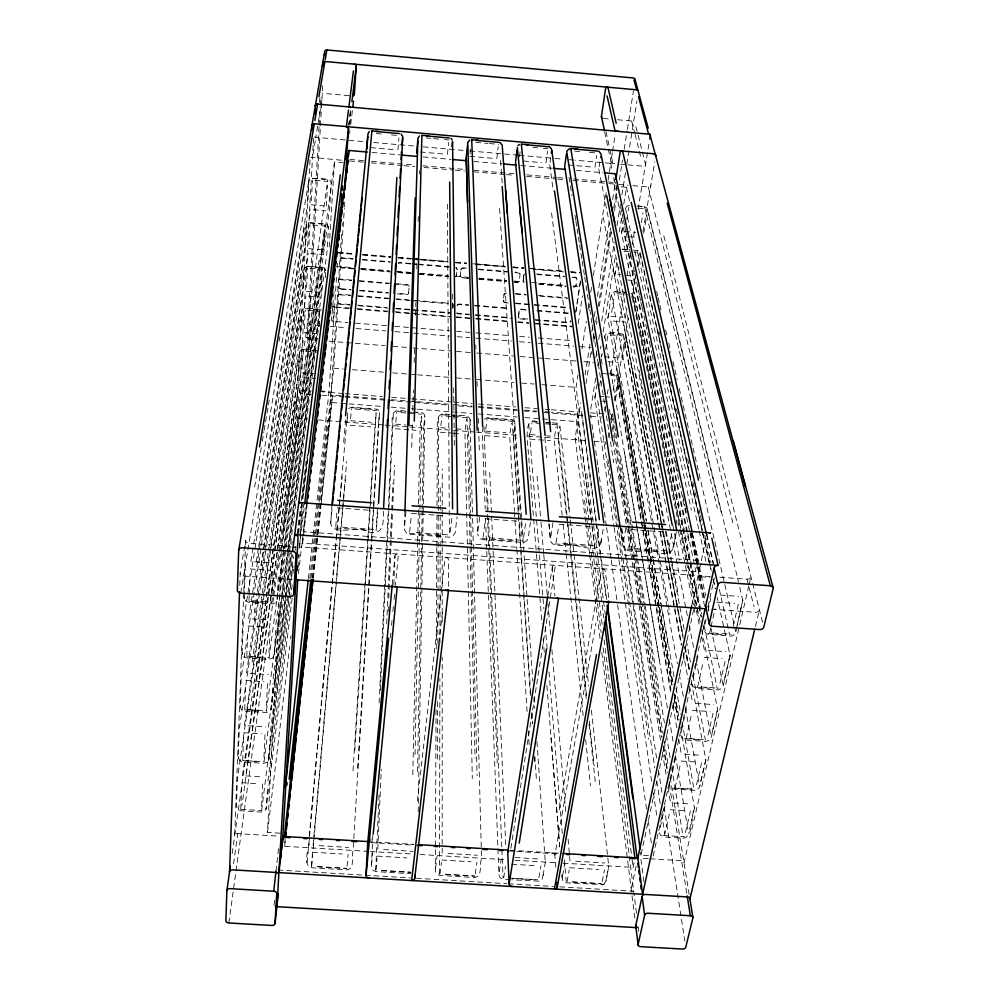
<?xml version="1.0" encoding="UTF-8"?>
<svg xmlns="http://www.w3.org/2000/svg" width="999" height="999" viewBox="0 0 999 999"><rect width="100%" height="100%" fill="white"/><g stroke="black" fill="none" stroke-linecap="round" stroke-linejoin="round"><path stroke-width="0.75" stroke-dasharray="5 3.75" d="M442.182 853.121L442.207 657.105M442.207 622.04L442.22 515.084M442.22 513.986L442.22 468.881M439.535 873.888L439.897 678.471M439.96 642.931L440.209 511.85M440.209 510.289L440.247 486.888M701.698 629.857L717.669 709.552L711.138 737.562L709.602 740.147L706.118 741.395L685.389 740.034L681.73 738.124L680.094 732.592M436.039 709.765L435.339 871.178L436.738 873.988L439.647 875.424L474.575 877.509C482.967 876.51 479.095 864.06 481.555 858.878L472.552 517.22M436.326 648.826L436.8 547.352M436.813 546.103L436.963 514.797M437 505.581L437.362 429.17C436.513 412.749 439.935 412.799 454.595 415.234M437.412 759.178L437.624 698.563M437.824 643.306L438.286 512.087M438.286 510.526L438.623 417.282M680.669 727.497L694.53 808.491L694.58 807.055C690.809 815.159 693.93 835.576 683.728 838.173L663.811 836.937L660.539 835.301L659.253 832.654M595.479 394.093L594.892 398.401L614.035 526.685M608.491 313.836L607.867 318.394L643.618 523.301M614.647 276.623L615.284 271.928M417.532 771.777L421.578 543.181M421.603 541.633L422.152 510.601M422.177 509.04L423.613 428.109M418.194 811.887L423.176 513.586M423.201 512.462L424.812 416.208C423.976 409.852 415.097 413.286 410.901 411.85M603.384 884.49L605.906 881.455L608.791 865.721M622.277 228.759L621.615 233.591L689.672 561.75M415.06 754.445L421.778 413.136M412.812 774.725L417.682 542.744M417.707 541.208L418.469 505.369M418.494 503.921L420.03 430.644M669.268 781.143L669.929 786.001L672.564 788.985L696.528 790.509L699.612 787.012L705.868 760.152L691.495 682.342M411.725 447.39L412.425 422.527M412.774 410.339L413.361 389.885M414.135 362.525L414.585 346.378M415.472 315.297L415.834 302.585M416.795 268.831L417.095 258.092M418.131 221.466L418.356 213.848M419.493 173.876L419.58 170.704M404.907 511.376L404.42 529.682L406.68 533.391L409.303 534.278L449.5 537.212L452.26 536.713L455.107 533.066L457.092 516.745M239.735 585.476L240.185 573.026L245.679 540.284A3.397 2.722 7.6 0 0 248.963 543.256L294.742 546.565M396.378 283.741L407.192 284.628A2.135 1.898 3 0 1 409.153 286.701L409.128 287.237A2.135 1.898 3 0 0 407.167 285.165L396.353 284.265M243.706 593.131L234.69 835.601A3.009 2.148 4.8 0 1 237.774 833.641L278.346 836.113M243.768 591.583L245.442 546.503M245.504 544.954L245.679 540.284M245.404 565.384L244.231 596.915L245.429 600.724L249.026 602.522L273.464 603.833L275.274 602.809L277.135 599.225L283.716 550.249M397.127 293.868L406.318 294.618A2.135 1.898 3 0 0 408.616 292.907L408.628 292.382A2.135 1.898 3 0 1 406.331 294.093L397.152 293.331M240.759 809.327L241.633 787.224M242.695 760.401L243.594 737.362M244.705 709.39L245.642 685.339M246.803 656.156L247.789 631.043M248.988 600.536L249.188 595.329M249.238 594.368L250.025 574.288M393.831 584.577L394.98 555.806A3.359 2.01 5.2 0 1 398.414 554.045L395.429 584.977M375.736 870.067L379.058 795.216M386.663 623.726L392.894 483.341M377.809 849.212L381.293 769.23M388.174 611.388L388.374 606.73M388.748 598.314L392.532 511.413M392.582 510.352L394.543 465.272M372.852 835.326L371.378 866.47L372.764 870.154L375.711 871.603L410.814 873.7M379.121 702.934L388.211 511.201M388.274 509.802L392.257 425.686C391.446 412.512 393.306 407.992 406.243 411.488M380.357 690.346L393.331 413.773M261.588 806.218L262.65 784.053M263.948 757.18L265.06 734.078M266.421 706.043L267.582 681.93M268.993 652.672L270.205 627.484M271.828 593.818L272.952 570.591M292.183 598.339L266.096 809.128L267.757 785.351M321.303 309.865C315.472 310.377 304.658 304.483 301.623 311.451L239.273 728.945L238.237 756.643L239.373 760.276L242.732 761.975L263.736 763.311L267.357 762.062L269.106 758.616L270.267 735.626M325.399 277.647L325.724 270.342L323.876 267.757L307.667 266.134L304.245 268.032L241.234 676.773L240.147 705.669L241.308 709.365L244.743 711.088L266.184 712.499L269.88 711.238L271.666 707.742L272.877 683.766M274.35 654.657L326.998 251.76L328.459 227.847L327.61 225.237L325.187 223.988L310.065 222.715L307.455 223.539L306.231 225.961L243.281 622.315L242.145 652.472L243.319 656.231L246.84 657.991L268.743 659.465L272.515 658.204L274.35 654.657L275.612 629.632M277.135 599.225L278.459 573.064M280.082 833.216L267.482 832.442L282.155 546.565L334.49 161.826L342.645 162.537M298.426 370.654L299.413 352.347C302.06 345.504 312.175 351.611 317.557 350.387M300.599 330.294L301.623 311.451M302.847 288.748L303.883 269.343M305.145 245.954L306.231 225.961M307.53 201.86L308.641 181.269L309.877 178.784L316.358 178.272L327.884 179.296L330.344 180.557L331.206 183.217L329.695 207.854L283.928 548.726M310.052 159.902L296.204 416.471L241.933 805.431M310.901 394.368L301.573 393.643L299.65 391.758L313.174 144.818M313.261 143.269L313.599 137.05M691.995 684.053L693.119 686.563L696.877 688.473L718.044 689.897L721.59 688.648L723.164 686.001L730.007 654.994L717.17 597.439M302.048 369.218L303.059 350.936M304.27 328.908L305.307 310.102M306.568 287.425L307.63 268.057M308.928 244.693L310.027 224.738M311.351 200.674L312.487 180.107M319.068 126.873L307.18 337.774A1.923 1.673 8.6 0 0 309.003 339.598L316.758 340.209M319.156 125.325L320.217 106.718M320.304 105.17L320.741 97.415M307.53 335.289L309.228 323.064L322.714 85.852M298.476 567.145L299.2 554.695M376.136 530.869L377.647 504.433M368.656 851.385L284.665 846.29L285.19 837.349M697.664 563.249L695.891 571.628L302.572 543.194L303.072 534.59M319.043 326.611L319.742 315.072M321.104 292.47L322.265 273.177M323.676 249.9L324.875 230.02M326.323 206.044L327.56 185.552M357.692 767.969L371.503 539.585M371.603 538.036L373.476 506.968M373.576 505.457L378.459 424.625M348.501 408.591L351.461 407.192L376.411 409.128L378.521 410.139L379.47 412.699L353.059 851.098C351.149 856.368 355.319 868.918 346.74 869.867L311.463 867.756C300.549 863.685 311.338 845.891 309.116 837.599M329.195 246.978L334.49 161.826M331.631 316.795L331.443 319.83A1.548 1.349 7.6 0 0 332.892 321.303L347.889 322.527M332.13 309.19L332.33 306.144M353.022 770.916L367.794 539.16M367.894 537.599L370.167 501.823M370.267 500.349L374.925 427.16M354.77 750.561L376.386 409.615M729.969 656.78L730.019 654.907L729.969 656.505M736.862 626.323L742.856 599.837L737.349 625.024M334.016 291.483L332.005 314.947M308.391 578.471L329.021 391.645L336.713 274.051M337.113 267.869L337.412 263.224M312.2 578.171L329.333 419.031L330.969 394.33A2.098 1.786 6.4 0 0 328.996 392.382L321.678 391.808M343.494 393.519L331.081 392.545L341.596 233.828M342.108 226.036L342.32 222.927M331.081 392.545L333.728 368.206L344.355 208.529M344.468 206.968L344.98 199.226M349.975 124.263L350.961 108.791M321.091 504.957L332.517 395.104L343.369 395.954M742.794 600.836L738.81 583.141M383.291 511.301C383.853 525.349 382.754 536.688 366.021 531.081C358.241 525.624 333.004 536.675 330.681 523.151L331.993 504.345M311.551 866.445L312.387 854.582M335.801 526.685L336.913 511.013M347.015 422.202L347.627 413.673M350.624 418.718L351.361 408.766M375.274 422.614L376.099 412.687M397.927 150L398.926 137.987M378.633 422.652L379.47 412.699M313.112 845.291L342.657 507.742M342.744 506.705L346.69 461.663M311.613 866.22L345.354 479.782M347.09 866.208L348.114 854.345M376.611 526.535L377.972 510.876M309.253 836.063L347.877 410.252M307.143 862.624L336.338 540.059M336.476 538.636L339.285 507.592M339.423 506.093L342.083 476.635M395.829 422.215L396.728 412.287M408.616 292.907L409.153 286.701M343.656 442.195L345.929 417.395M392.257 584.515L394.98 555.806M371.016 838.648L370.716 841.745L413.636 844.355M390.372 637.612L390.821 632.929M391.546 625.312L392.157 619.005M392.882 611.475L393.344 606.63M394.056 599.325L394.63 593.281M330.681 523.151L332.305 506.343M371.603 864.123L372.764 852.284M404.657 525.437L406.181 509.827M375.911 870.291L377.085 858.478M409.627 532.08L411.188 516.483M420.354 426.098L421.341 416.196M447.465 154.358L448.651 142.382M423.813 426.136L424.812 416.208M284.665 846.29L285.489 838.536M313.311 577.884L320.929 506.505M545.317 861.875L542.882 876.76M312.924 578.209L332.517 395.104M452.872 308.753L453.171 305.419A2.123 1.873 -0.3 0 0 452.023 303.571M455.669 276.81A2.148 1.923 -0.5 0 0 456.443 275.512L457.043 269.243A2.148 1.923 -0.6 0 0 455.881 267.345M440.859 425.686L441.933 415.796M470.017 153.921L470.666 147.939M468.631 278.446L462.175 277.909A2.148 1.923 -1.2 0 1 460.252 275.824L460.864 269.568A2.148 1.923 -1.2 0 1 463.211 267.819L467.794 268.207M274.063 905.281L274.762 898.888M287.163 785.676L287.537 782.317M309.852 578.521L327.148 420.616A2.073 1.748 6.1 0 0 329.333 419.031M310.989 578.209L315.659 535.289M315.796 533.978L319.168 502.947M319.33 501.423L330.969 394.33M340.135 289.186L340.197 288.649A2.148 1.898 7.9 0 1 338.174 286.576L338.124 287.113A2.148 1.898 7.8 0 0 340.135 289.186L351.011 290.072M275.974 871.128L278.559 847.864M332.892 321.303L334.29 309.166M348.464 308.629L334.528 307.13M417.32 800.961L445.179 557.417A3.359 1.998 6.5 0 1 448.526 559.665L448.676 588.461M450.299 531.93L452.097 516.346M438.848 643.194L442.42 612.362M465.272 429.558L466.421 419.692M496.803 158.679L498.189 146.753M468.831 429.607C472.802 417.407 469.268 414.485 457.692 415.484M306.568 503.946L303.246 531.73L698.264 560.464L692.369 533.054M267.482 832.442L289.698 646.553M290.622 638.811L290.984 635.714M298.389 573.751L306.718 504.045M302.572 543.194L307.18 504.495M299.313 548.201L304.658 504.208M349.6 133.629L349.975 130.519M350.724 124.338L352.672 108.279M298.376 557.355L298.738 554.37M267.982 780.893L292.257 584.315M298.564 533.241L308.316 454.295M348.951 125.562L350.874 108.391M300.075 533.716L303.671 504.308M483.029 426.723L482.292 432.629L485.177 509.14M261.638 810.601L293.494 556.518M269.106 758.616L268.556 760.339L293.456 563.261M294.992 550.911L295.579 546.278M297.115 533.941L300.487 506.905M301.248 500.749L306.693 457.142M292.894 573.888L293.456 569.355M302.884 493.331L307.692 454.632M348.601 124.8L348.976 121.753M349.7 115.909L350.112 112.637M298.027 533.666L307.792 454.832M485.751 429.158L486.975 419.293M519.505 156.768L520.242 150.799M508.291 303.009L505.232 302.747A2.123 1.886 -4.3 0 1 503.346 300.699L504.02 294.53A2.135 1.886 -4.4 0 1 506.368 292.819M270.504 730.981L292.769 554.495M435.589 867.969L437.062 856.18M477.984 530.806L479.945 515.272M263.998 761.937L284.927 598.438M285.102 597.115L290.821 552.435M291.808 544.705L292.232 541.358M271.666 707.742L271.104 709.477L291.458 552.522M275.349 682.017L291.708 553.334M439.947 874.125L441.458 862.362M483.054 537.437L485.039 521.928M277.834 633.503L288.661 550.299M288.823 549.075L319.942 309.89M273.127 678.92L289.335 553.409M289.485 552.247L319.418 320.529M513.936 282.205L516.97 282.467A2.148 1.911 -5.4 0 0 519.343 280.731L520.042 274.5A2.148 1.911 -5.6 0 0 518.156 272.402L515.097 272.153M266.446 711.201L281.219 598.488M281.393 597.152L314.111 347.465M518.518 317.632L519.143 310.826A2.123 1.861 -5.3 0 1 521.49 309.128L527.709 309.64M523.201 281.768L523.838 274.812A2.148 1.911 -6.2 0 1 524.637 273.514M519.143 310.826L518.456 316.933A2.11 1.861 -5.2 0 0 520.317 318.956L527.834 319.58M523.838 274.812L523.139 281.056A2.148 1.911 -6 0 0 524.25 282.929M280.432 583.054L322.477 267.744M275.861 624.562L322.14 275.587M510.039 433.017L511.351 423.176M545.966 162.999L547.539 151.099M269.006 658.279L283.117 553.346M283.316 551.81L316.72 303.384M513.686 433.067L515.009 423.214M550.062 162.387L550.699 157.63M283.129 530.544L325.1 224.325M278.721 567.757L324.937 229.196M271.678 602.996L319.405 257.892M228.858 922.976L273.589 597.377M273.788 595.928L298.177 418.381L296.204 416.471L298.177 418.381L307.48 419.093M309.003 339.598L310.689 327.297M233.579 863.698L237.774 833.641M246.066 774.287L301.448 377.447M536.925 421.628C526.823 417.47 527.297 430.731 527.097 436.813L541.982 623.751M530.481 432.617L531.868 422.777M242.445 775.686L295.579 401.798M232.155 853.508L274.775 552.435M274.962 551.148L297.54 391.72A2.098 1.786 7.9 0 1 299.725 390.097L311.438 391.009M285.939 475.836L327.809 179.583M250.15 709.677L298.226 374.288M256.581 666.096L303.671 337.287M475.274 873.888L476.96 862.125M523.576 537.287L525.811 521.778M299.413 352.347L237.4 778.97L236.413 805.531L237.512 809.115L240.809 810.776L261.388 812.05L264.922 810.813L266.646 807.404M530.481 522.152L528.121 538.399L527.297 540.309L524.063 542.445L482.517 539.622L479.083 537.949L477.597 533.891M252.123 662.25L305.944 295.954M244.43 725.536L297.839 359.415M246.491 673.214L264.772 551.485M265.01 549.937L300.175 315.709M573.676 287.163A2.148 1.898 -9.4 0 0 576.073 285.452L576.848 279.233A2.148 1.898 -9.7 0 0 575.012 277.148L571.965 276.898M554.657 436.463L556.118 426.648M594.929 167.295L596.703 155.444M575.624 312.862L580.481 280.22M575.948 311.7L580.581 280.919M260.939 565.796L308.291 253.371M254.183 612.936L257.205 592.919M257.405 591.62L263.961 548.251M264.086 547.477L302.635 292.595M558.391 436.513L559.877 426.685M599.15 166.696L600.711 156.294M578.221 323.514L582.417 295.891M499.25 871.79L501.048 860.052M550.911 536.151L553.284 520.691M256.318 561.638L258.466 547.814M258.679 546.478L304.932 249.912M248.651 618.593L302.597 270.617M551.348 409.765L579.27 411.95L576.048 387.375L577.946 375.1M581.98 349.013L586.263 321.391M588.161 309.116L589.11 302.984M590.771 292.232L591.957 284.565M593.381 275.362L606.68 189.423M608.104 180.22L610.714 163.337L575.074 160.202M612.337 152.797L611.026 161.326A2.198 2.01 -17.3 0 0 612.874 163.536L618.918 164.061M612.562 151.373L615.222 134.191M543.294 874.437L542.07 879.232L539.26 881.193L511.963 879.757M601.323 539.847C600.624 557.629 574.325 541.283 565.434 545.629C560.676 544.805 551.873 547.04 550.437 540.359L548.876 523.301M263.249 512.562L310.714 209.515M503.671 877.946L505.506 866.233M547.727 596.391L552.297 567.132A3.347 1.973 9.4 0 1 555.419 565.372L510.576 850.274M556.056 542.769L558.466 527.335M602.172 624.363L576.348 421.566L577.497 414.235L551.136 412.175M687.524 531.943L613.836 182.442L614.285 179.558M585.576 521.615L575.174 437.999L578.995 413.698A2.073 1.748 -7.5 0 1 581.318 412.112L595.953 521.915M579.27 411.95L580.731 402.709M585.089 375L589.934 344.218M591.87 331.893L592.594 327.285M594.293 316.508L595.504 308.803M597.439 296.491L609.303 221.054M612.687 199.5L615.109 184.103L613.536 176.686M604.495 338.424C602.909 329.195 624.288 332.367 625.986 337.025L661.051 521.865M586.013 383.666L590.884 352.847M593.081 338.986L593.806 334.365M595.754 322.04L596.728 315.871M598.189 306.631L610.614 228.047M613.786 208.017L617.195 186.451M593.756 341.383L594.492 336.775M596.44 324.475L596.927 321.403M599.363 306.031L611.538 229.183M614.472 210.739L616.907 195.367M619.343 180.007L622.502 160.027M624.213 149.263L627.135 130.819M627.372 129.283L633.466 90.859M250.911 561.5L305.082 224.051M595.816 357.817L596.803 351.673M598.776 339.373L599.512 334.765M601.723 320.941L614.273 242.57M616.982 225.662L620.429 204.158M621.902 194.93L625.599 171.878M626.823 164.198L636.937 101.074M258.541 508.216L307.305 205.944M590.734 408.991L595.704 378.196M597.689 365.884L598.189 362.799M600.424 348.938L600.911 345.866M603.146 332.005L615.571 255.007M619.293 231.918L621.778 216.521M623.763 204.196L626.498 187.263L620.292 186.713M594.892 397.652L597.215 383.366M601.498 356.98L602.035 353.609M607.879 317.607C612.537 302.173 604.807 286.039 626.261 292.582M614.66 275.811L617.182 260.215M621.64 232.755L623.026 224.138M599.687 385.502L600.861 378.321M605.569 349.463L607.979 334.702M611.6 312.487L614.697 293.506M618.431 270.629L619.055 266.745M626.773 219.505L628.746 207.392M240.747 593.119L308.641 181.269M315.259 140.709L312.45 157.717L311.226 157.268L342.732 160.364M321.903 100.312L315.796 137.4L314.61 136.963M254.608 487.087L261.313 447.165M262.3 441.308L263.886 431.805M264.148 430.282L268.194 406.218M268.444 404.695L269.218 400.112M279.108 341.221L279.882 336.613M319.205 102.41L320.067 97.203M604.52 410.901L605.544 404.757M607.33 394.006L608.104 389.398M610.664 374.026L624.213 292.595M627.022 275.687L630.606 254.183M632.142 244.955L634.952 228.059M638.024 209.615L649.35 141.596M613.149 390.184L614.959 379.445M618.581 357.929L621.665 339.573M625.399 317.432L626.86 308.703M632.417 275.736L633.716 267.982M641.333 222.765L643.019 212.737M608.116 437.462L609.427 429.732M611.201 419.293L612.037 414.36M614.373 400.524L628.446 317.507M631.83 297.527L635.476 275.999M637.037 266.783L639.635 251.411M643.019 231.418L654.795 161.925M601.523 356.705L601.885 354.545M615.534 399.288L618.568 381.418M622.227 359.89L625.337 341.508M637.974 267.12L639.497 258.117M643.706 233.291L646.89 214.548M538.886 877.709L540.896 865.983M596.44 542.619L599.088 527.185M600.786 542.907L603.683 526.485M559.303 809.852L601.623 568.706A3.347 1.973 10.6 0 1 605.194 570.953L609.103 599.85M555.794 867.257L554.87 855.169L595.953 623.114M562.599 875.599L564.722 863.91M623.413 541.458L626.211 526.086M567.082 881.742L569.23 870.079M628.633 548.076L631.468 532.704M602.197 881.493L604.52 869.829M668.893 547.914L671.952 532.554M605.956 880.556L608.304 868.918M672.939 548.176L676.011 532.892M563.111 863.161L633.116 867.407L634.964 858.653M636.138 866.083L631.231 889.035A2.922 2.035 -5.2 0 0 633.678 891.233L559.103 886.787M691.608 606.193L698.126 575.661L299.65 546.915M648.601 855.718L640.946 855.256L700.686 576.748L698.413 566.071M676.348 531.855C673.376 544.443 675.561 558.491 657.617 552.347C648.738 547.227 627.971 557.28 622.839 545.641L620.254 528.771M653.184 856.006L705.356 618.781M708.029 606.618L714.385 577.734M660.227 827.497L664.972 805.931M670.741 779.782L675.686 757.317M681.693 730.057L686.85 706.63M693.106 678.209L698.501 653.758M705.032 624.088L706.143 619.018M708.016 610.564L710.651 598.551M664.51 835.564L669.293 814.06M675.112 787.986L680.094 765.584M686.151 738.423L691.358 715.059M697.677 686.725L703.109 662.349M709.702 632.767L710.826 627.722M711.038 626.773L715.084 608.591M737.025 626.448C736.413 630.207 735.639 636.363 730.481 636.163L706.93 634.115L704.095 631.056L702.921 625.624M685.439 832.529L690.434 810.976M696.478 784.839L701.685 762.387M707.991 735.152L713.411 711.738M719.992 683.328L725.649 658.903M733.216 626.236L738.436 603.721M689.547 829.32L694.555 807.791M700.649 781.693L705.868 759.277M712.212 732.08L717.657 708.691M724.263 680.331L729.957 655.931M748.838 585.801L683.965 862.961A2.96 2.073 -6.5 0 0 681.543 860.688L649.837 858.765M749.175 584.365L750.948 576.798A3.347 2.622 -11.6 0 1 747.077 579.195L718.144 577.11M755.394 626.535L759.402 609.877A3.434 2.647 -11.3 0 1 755.406 612.312L711.525 609.203M625.586 208.217L626.835 206.156L629.37 205.332M484.34 419.13L487.312 417.744L511.988 419.655L514.76 421.778L521.653 519.505M561.938 875.673L562.724 880.469L565.309 882.754L603.059 884.639M602.385 884.977L604.358 884.015M442.182 414.235L441.246 414.348M370.217 851.485L413.773 854.12M419.992 854.495L505.556 859.677M514.885 860.239L556.893 862.786M312.562 852.197L342.195 853.983M377.322 856.106L406.805 857.891M441.758 860.002L471.103 861.775M511.713 864.222L535.064 865.634M569.667 867.731L598.726 869.48M317.495 866.583L346.815 868.331M381.581 870.416L410.764 872.164M445.342 874.237L474.388 875.973M508.803 878.034L537.699 879.769M571.952 881.817L600.711 883.541M317.445 866.795L346.878 868.556M381.768 870.653L411.064 872.402M445.779 874.475L474.937 876.223M512.387 878.471L538.486 880.032M572.864 882.092L601.735 883.815M510.514 879.669C506.555 879.432 499.775 880.444 498.913 874.987L486.75 550.973M277.922 870.017L410.239 877.909M416.458 878.283L506.743 883.665M508.304 883.753L553.371 886.45M241.109 809.327L261.376 810.601M663.224 835.464L684.452 836.8M510.177 850.249L558.441 853.183M648.326 858.665L640.771 858.203L643.968 882.179M370.691 842.557L412.662 845.117M509.053 850.986L515.272 851.36M516.82 851.46L558.791 854.02M319.043 845.641L348.639 847.439M383.703 849.575L413.161 851.36M448.052 853.471L477.36 855.256M515.147 857.542L541.233 859.128M575.786 861.225L604.807 862.986M246.204 760.626L263.724 761.75M678.496 788.199L695.454 789.285M243.044 760.601L260.502 761.713M673.751 788.074L690.646 789.148M245.916 775.911L263.261 777.01M673.85 802.959L690.634 804.02M241.808 782.741L259.178 783.84M670.267 809.714L687.075 810.763M247.977 725.774L265.684 726.922M684.752 754.22L701.885 755.331M243.781 732.692L261.526 733.84M681.106 761.051L698.251 762.162M250.125 673.463L268.219 674.675M696.128 703.408L713.611 704.582M245.841 680.481L263.961 681.693M692.419 710.339L709.914 711.513M248.289 709.627L266.184 710.801M689.622 738.648L706.917 739.784M245.055 709.802L262.887 710.976M684.727 738.698L701.96 739.834M247.989 625.961L266.508 627.235M704.208 657.417L722.077 658.653M250.462 656.405L268.756 657.642M701.211 686.962L718.88 688.161M247.14 656.793L265.372 658.029M696.166 687.225L713.773 688.423M252.735 600.799L271.428 602.11M713.311 633.016L731.355 634.278M249.338 601.435L267.957 602.734M708.116 633.503L726.086 634.765M252.36 618.856L270.854 620.129M707.991 650.399L725.836 651.635M552.297 422.814L557.405 423.276L559.877 425.961L569.105 509.378M710.526 576.56L701.385 575.899A3.347 2.635 -10.1 0 1 698.688 573.014L706.718 535.402A3.397 2.71 -11 0 1 707.167 534.415M282.155 546.565L290.647 547.177M292.058 547.277L296.303 547.577M700.686 576.748L709.827 577.397M254.695 561.775L273.614 563.124M720.379 595.042L738.611 596.353M250.237 568.98L269.168 570.329M716.52 602.16L734.789 603.458M292.207 579.482L243.569 576.036A3.496 2.772 7.3 0 1 240.185 573.026M337.138 507.867L371.178 510.377M411.501 513.349L445.342 515.846M485.439 518.793L519.08 521.278M558.953 524.225L592.407 526.685M632.042 529.607L665.309 532.067M342.557 527.185L376.348 529.645M416.358 532.567L449.95 535.027M489.735 537.924L523.139 540.372M562.699 543.256L595.916 545.679M635.252 548.551L668.281 550.961M335.776 527.922L369.418 530.382M409.29 533.291L442.744 535.726M482.38 538.623L515.659 541.058M555.069 543.931L588.149 546.341M627.347 549.2L660.252 551.61M350.474 420.704L371.141 422.302M395.641 424.188L405.944 424.987M407.405 425.099L416.233 425.774M440.659 427.659L449.45 428.346M457.067 428.933L461.176 429.245M485.502 431.118L505.956 432.704M530.207 434.565L538.936 435.239M546.503 435.826L550.586 436.138M318.344 419.93L383.491 424.962M385.04 425.075L408.304 426.873M409.852 426.985L475 432.018M476.548 432.13L518.431 435.364M527.734 436.076L587.387 440.671M593.955 441.183L605.294 442.058L605.756 445.092M350.112 425.262L370.791 426.848M395.317 428.733L415.921 430.319M440.347 432.205L452.085 433.104M453.546 433.216L460.889 433.778M485.239 435.651L505.694 437.237M529.957 439.098L550.349 440.671M301.848 372.852L313.798 373.788M599.4 396.303L603.783 396.653M605.232 396.765L609.615 397.115M303.846 377.634L315.796 378.571M602.409 401.123L607.38 401.523M320.229 390.959L329.021 391.645M345.042 393.643L382.28 396.553M391.583 397.277L410.202 398.738M411.75 398.851L452.072 402.01M453.633 402.122L472.24 403.584M478.446 404.071L515.671 406.98M524.987 407.704L537.4 408.678M545.154 409.278L549.8 409.652M590.372 412.824L608.453 414.235M344.917 396.066L389.885 399.575M391.433 399.7L410.04 401.161M411.588 401.273L416.246 401.635M417.794 401.76L451.91 404.42M453.459 404.545L472.065 405.994M478.259 406.481L517.02 409.515M524.775 410.114L537.187 411.089M544.93 411.688L549.587 412.05M321.778 395.217L343.531 396.915M345.092 397.04L449.2 405.157M458.529 405.894L472.515 406.98M478.733 407.467L517.582 410.502M523.801 410.989L536.226 411.95M543.993 412.562L582.854 415.596M590.621 416.196L601.498 417.045M332.018 402.56L347.577 403.771M349.138 403.896L381.818 406.431M391.158 407.155L405.157 408.254M411.388 408.728L416.059 409.103M417.607 409.215L472.077 413.461M478.309 413.936L517.207 416.97M524.987 417.57L549.887 419.505M551.448 419.63L576.348 421.566M546.166 422.352L550.774 422.714M351.423 407.679L372.227 409.29M396.903 411.213L405.794 411.9M407.267 412.013L417.632 412.824M442.232 414.735L454.033 415.646M455.507 415.759L462.887 416.333M487.4 418.244L507.979 419.842M532.405 421.728L538.261 422.19M545.591 422.752L552.922 423.326M355.519 409.091L376.261 410.701M400.861 412.612L421.541 414.21M446.053 416.108L451.935 416.571M453.409 416.683L466.645 417.707M491.083 419.605L511.613 421.203M535.963 423.089L540.047 423.414M545.504 423.838L550.574 424.225M552.035 424.338L556.418 424.675M320.354 325.624L311.026 324.875A1.898 1.648 8.8 0 1 309.228 323.064M329.682 326.373L346.79 327.759M356.119 328.509L385.664 330.894M394.992 331.643L412.1 333.029M413.648 333.154L449.425 336.039M457.192 336.675L469.63 337.674M475.861 338.174L511.625 341.059M519.393 341.695L530.282 342.57M538.061 343.194L573.826 346.091M580.044 346.591L590.933 347.465M304.071 332.642L316.183 333.616M604.37 356.793L616.208 357.742M306.094 337.487L318.219 338.461M608.016 361.7L618.381 362.537M329.183 341.208L385.09 345.691M392.857 346.316L411.501 347.802M413.049 347.927L450.324 350.924M456.531 351.411L470.504 352.535M476.723 353.034L513.986 356.019M520.204 356.518L532.629 357.517M538.836 358.017L543.493 358.391M545.054 358.516L576.111 361.001M583.878 361.626L593.194 362.375M609.115 373.663L617.432 374.588L619.193 377.06L644.855 523.414M302.984 349.675L315.06 350.637M602.185 373.539L613.985 374.475M305.469 351.136L317.507 352.098M610.851 375.474L615.559 375.849M333.728 368.206L343.057 368.943M352.372 369.68L383.441 372.14M392.757 372.877L409.84 374.225M411.401 374.35L416.059 374.712M417.607 374.837L450.224 377.422M456.443 377.909L470.429 379.021M476.635 379.508L513.911 382.455M521.678 383.079L534.103 384.053M541.87 384.677L576.048 387.375M340.197 288.649L351.061 289.548M359.752 290.259L388.311 292.607M503.346 300.699L503.309 300.175A2.123 1.886 -4.3 0 0 505.194 302.222L508.254 302.472M515.596 303.072L529.72 304.233M534.253 304.608L568.943 307.455M359.715 290.796L388.286 293.144M515.634 303.609L529.77 304.77M534.303 305.145L570.566 308.129M306.356 291.271L318.644 292.27M610.988 316.246L622.989 317.232M350.512 295.117L339.822 294.243A2.135 1.886 7.7 0 0 337.562 295.941L337.5 296.478A2.135 1.886 7.7 0 1 339.76 294.767L350.462 295.642M358.142 295.741L388.686 298.239M408.853 299.9L396.728 298.901A2.135 1.886 3.6 0 0 395.941 298.976M414.91 300.399L448.226 303.122M457.167 305.057A2.123 1.873 -0.9 0 1 459.265 304.033L468.568 304.795M474.762 305.307L508.866 308.104M537.037 310.414L569.68 313.087M358.092 296.278L388.661 298.776M410.339 300.562L396.703 299.438A2.135 1.886 3.6 0 0 395.916 299.5M411.863 300.674L448.226 303.659M457.18 305.594A2.123 1.873 -0.9 0 1 459.265 304.57L468.581 305.332M474.787 305.844L508.916 308.641M526.198 310.052L521.528 309.665A2.123 1.873 -5.3 0 0 519.18 311.363M537.087 310.951L569.755 313.624M308.404 296.154L320.704 297.153M613.186 321.091L625.199 322.078M349.862 304.508L339.185 303.634A2.135 1.886 7.6 0 1 337.187 301.586L337.125 302.123A2.135 1.886 7.6 0 0 339.123 304.171L349.8 305.045M357.48 305.132L386.376 307.492M395.916 308.266L450.262 312.699M456.818 312.687A2.123 1.873 -0.9 0 0 458.241 313.361L469.305 314.26M475.462 314.76L509.253 317.52M527.784 319.031L520.267 318.419A2.11 1.861 -5.2 0 1 518.419 316.396M535.302 319.643L568.306 322.34A2.11 1.848 -8.3 0 0 570.666 320.667M358.953 305.794L387.874 308.154M395.891 308.803L450.274 313.249M456.818 313.224A2.123 1.873 -0.9 0 0 458.254 313.898L469.33 314.797M475.174 315.272L512.375 318.306M535.352 320.192L568.381 322.889A2.11 1.848 -8.3 0 0 570.741 321.203M350.087 308.042L334.54 306.955A1.523 1.336 7.8 0 1 333.191 305.994M357.005 308.604L387.724 311.114M395.104 311.713L450.099 316.371M456.281 316.87L470.179 318.007M475.824 318.294L510.327 321.278M517.732 321.703L528.846 322.789M535.027 323.289L572.065 326.136M357.505 309.365L387.3 311.8M396.029 312.512L413.024 313.886M414.573 314.023L450.099 316.908M456.281 317.42L470.192 318.544M475.849 319.006L510.364 321.815M517.794 322.427L528.896 323.326M535.077 323.838L572.165 326.86M305.244 308.703L317.495 309.69M608.741 333.379L620.704 334.353M307.754 310.302L319.967 311.288M610.364 334.89L622.29 335.864M355.394 323.127L387.4 325.724M394.73 326.311L449.612 330.756M456.568 331.318L469.842 332.392M476.061 332.892L510.676 335.701M519.617 336.426L529.22 337.2M538.274 337.937L572.514 340.709M622.215 249.138L629.67 249.762M308.703 248.651L321.178 249.7M617.794 274.513L620.841 274.762M626.935 275.274L629.982 275.524M338.124 252.347L355.144 253.771M362.525 254.383L390.734 256.743M398.164 257.367L410.839 258.416M412.162 258.529L447.977 261.526M455.694 262.175L466.583 263.087M475.824 263.861L505.457 266.333M512.962 266.958L523.788 267.869M530.332 268.419L563.598 271.191M570.766 271.79L580.094 272.577M338.099 252.51L355.132 253.933M362.5 254.558L390.721 256.918M398.151 257.53L447.977 261.701M455.694 262.35L466.583 263.261M472.739 263.773L505.469 266.508M512.974 267.133L523.813 268.044M529.994 268.556L563.623 271.366M570.791 271.965L580.119 272.752M338.049 253.034L355.082 254.458M362.812 255.095L390.684 257.43M398.426 258.079L410.814 259.116M412.362 259.24L447.977 262.225M455.719 262.862L466.558 263.773M475.849 264.548L505.269 267.008M513.011 267.657L523.851 268.556M533.141 269.343L563.686 271.89M571.191 272.515L578.696 273.139M310.789 253.584L323.276 254.633M627.647 280.032L632.217 280.419M353.084 258.641L342.257 257.73A2.173 1.936 8.4 0 0 339.972 259.49L339.91 260.002A2.173 1.936 8.4 0 1 342.207 258.254L353.034 259.153M362.362 259.415L390.209 261.738M410.626 263.436L399.9 262.537A2.16 1.936 3.9 0 0 398.326 262.974M412.162 263.561L416.77 263.948M418.306 264.073L448.976 266.633M478.471 269.093L507.467 271.516M536.888 273.963L564.335 276.261M362.325 259.927L390.172 262.25M410.614 263.961L399.875 263.062A2.16 1.936 3.9 0 0 398.301 263.499M412.15 264.086L416.758 264.473M418.281 264.598L448.976 267.158M460.864 269.568L460.876 270.08A2.148 1.923 -1.2 0 1 463.224 268.344L467.807 268.731M478.496 269.618L507.504 272.04M515.147 272.677L518.194 272.927A2.148 1.911 -5.6 0 1 520.079 275.012L520.042 274.5M536.95 274.488L564.41 276.785M572.04 277.422L575.087 277.672A2.148 1.898 -9.6 0 1 576.923 279.757L576.848 279.233M336.476 266.296L353.521 267.72M361.263 268.356L389.148 270.679M396.89 271.316L410.826 272.477M420.117 273.251L448.002 275.562M455.744 276.211L468.144 277.235M478.983 278.134L506.868 280.457M514.61 281.094L523.901 281.868M531.643 282.505L565.496 285.327M573.114 285.951L580.731 286.588M353.958 268.406L341.621 267.382A2.16 1.923 8.3 0 1 339.585 265.272L339.535 265.796A2.16 1.923 8.3 0 0 341.558 267.894L353.908 268.918M360.127 268.918L389.398 271.341M411.501 273.177L399.063 272.153A2.148 1.923 3.9 0 1 397.177 270.766M418.943 273.801L448.414 276.248M460.252 275.824L460.239 275.299A2.148 1.923 -1.2 0 0 462.175 277.385L468.618 277.922M478.908 278.771L506.368 281.056M513.886 281.681L516.933 281.93A2.135 1.911 -5.4 0 0 519.305 280.207L519.343 280.731M538.661 283.741L566.008 286.014M361.626 269.568L390.909 271.99M411.276 273.689L399.038 272.665A2.148 1.923 3.9 0 1 397.14 271.291M418.918 274.325L448.414 276.773M478.933 279.308L506.406 281.581M538.711 284.265L566.083 286.538M307.567 266.508L319.992 267.545M615.496 292.058L625.199 292.857M310.115 268.256L322.502 269.28M617.12 293.706L627.709 294.593M351.636 280.045L340.834 279.158A2.148 1.911 8 0 0 338.561 280.881L338.499 281.406A2.148 1.911 8 0 1 340.771 279.683L351.573 280.569M359.353 280.682L390.209 283.229M515.509 293.581L526.173 294.455M538.361 295.467L567.307 297.852M359.303 281.206L388.636 283.629M515.546 294.106L526.223 294.992M539.947 296.129L567.382 298.389M311.126 204.745L323.788 205.831M624.812 231.518L635.626 232.442M313.249 209.728L325.924 210.814M629.557 236.676L636.975 237.3M309.965 223.052L322.577 224.113M622.452 249.5L629.832 250.125M312.537 224.95L325.112 226.011M624.075 251.298L628.983 251.711M633.89 252.135L636.351 252.335M349.825 159.415L363.798 160.639M371.566 161.314L415.047 165.11M422.814 165.784L464.747 169.443M474.063 170.255L514.435 173.776M526.86 174.862L556.368 177.435M557.917 177.572L564.135 178.109M573.451 178.921L613.836 182.442M349.538 160.951L363.524 162.175M371.278 162.849L402.347 165.559M403.896 165.697L414.772 166.646M424.088 167.457L453.596 170.03M455.144 170.167L464.473 170.979M473.788 171.791L504.845 174.488M506.393 174.625L514.16 175.312M526.585 176.386L556.093 178.958M557.654 179.096L563.861 179.633M573.176 180.457L607.342 183.429M608.903 183.566L615.109 184.103M618.881 184.44L628.171 185.24M632.829 185.652L648.301 187A2.26 2.035 -18.6 0 0 650.861 185.14M636.937 205.969L644.492 206.668M312.437 178.259L325.237 179.358M637.936 206.368L642.107 206.731M315.047 180.32L327.809 181.431M638.161 208.217L643.693 208.691M633.366 250.075L638.349 250.774L640.184 253.371M376.323 133.566L383.928 134.228M391.521 134.902L399.125 135.577M426.173 137.962L430.719 138.362M433.753 138.636L441.321 139.298M444.355 139.573L448.901 139.972M475.836 142.358L487.912 143.419M489.423 143.556L498.476 144.356M532.829 147.39L538.848 147.914M543.356 148.314L547.864 148.714M574.6 151.074L582.092 151.736M589.572 152.397L597.065 153.059M345.154 139.985L314.997 137.188M348.901 140.31L364.398 141.671M373.688 142.495L415.522 146.166M423.264 146.853L468.194 150.812M469.742 150.936L517.757 155.17M519.305 155.307L553.396 158.304M554.944 158.441L562.687 159.116M568.881 159.665L573.526 160.077M620.429 164.198L626.46 164.723M627.971 164.86L643.069 166.184A2.198 1.998 -19.4 0 0 645.554 164.36L635.851 126.411M370.679 147.615L393.394 149.613M420.317 151.973L442.944 153.958M469.767 156.306L492.307 158.292M523.513 161.026L541.47 162.6M568.094 164.935L590.459 166.895M372.078 152.472L399.962 154.92M423.189 156.955L451.061 159.39M473.963 161.501L502.16 163.873M520.741 165.497L551.71 168.207M576.485 170.379L602.809 172.677M349.113 95.654L323.064 93.319A2.098 1.961 19 0 1 322.302 93.107M603.196 118.444L610.689 119.118M617.444 119.718L631.68 121.004A2.073 1.911 -21.7 0 0 634.028 119.256M644.355 206.631L646.803 207.879L647.602 209.653L738.448 581.63M631.181 293.256L632.979 295.804L680.694 527.759M663.836 235.889L763.036 624.088M631.68 121.004L634.69 132.929M635.064 134.415L641.071 158.279M648.301 187L733.503 525.299M747.077 579.195L753.995 606.668M647.577 210.502L721.228 512.437M644.605 206.943L717.307 508.116M656.668 291.383L657.704 295.829M658.129 297.64L659.54 303.708M659.889 305.219L661.5 312.163M665.646 329.982L667.02 335.914M668.706 343.144L670.816 352.247M672.964 361.451L677.16 379.545M679.245 388.499L734.277 625.287M734.627 626.798L735.689 631.356M706.917 534.715L713.461 563.586M719.317 589.385L729.682 635.014M706.568 534.74L713.149 563.786M626.498 187.263L629.57 200.936M658.99 331.593L660.014 336.151M670.267 381.73L671.303 386.288M676.423 409.078L677.459 413.636M687.712 459.215L688.736 463.773M692.844 482.005L694.892 491.121M695.242 492.644L696.266 497.202M699 509.365L700.024 513.923M700.361 515.434L702.422 524.55M704.807 535.189L710.963 562.537M640.072 252.385L711.276 570.454M713.311 579.57L715.359 588.698M656.855 327.822L709.39 562.662M709.727 564.173L711.088 570.217M713.111 579.295L715.147 588.361M640.159 254.196L701.96 530.669M702.26 532.03L709.39 563.923M637.225 250.749L698.863 529.607M699.138 530.844L705.868 561.288M625.549 208.604L691.383 510.214M606.031 131.668L609.515 147.914M609.79 149.201L612.874 163.536M692.095 532.617L705.681 595.866M707.941 606.43L708.953 611.126M691.233 532.529L698.076 564.547M669.13 431.98L670.092 436.501M675.274 460.764L677.534 471.403M682.729 495.729L685.002 506.368M685.326 507.879L686.288 512.45M690.634 532.767L705.257 601.336M711.101 628.696L723.151 685.152M604.657 131.98L611.063 162.075M616.071 185.027L617.02 189.498M620.829 207.367L621.89 212.987M622.265 214.086L623.176 219.031M623.563 220.192L624.462 225.062M624.787 226.573L625.749 231.094M626.061 232.605L627.996 241.658M628.309 243.169L629.432 247.777M629.595 249.201L630.719 253.821M630.881 255.232L632.005 259.865M633.453 267.307L634.415 271.84M634.74 273.351L638.174 288.848M638.274 289.972L639.472 294.955M639.56 296.016L640.709 300.711M640.846 302.06L642.007 306.805M642.082 307.155L649.462 341.858M649.55 342.257L651.773 353.434M652.147 354.458L689.747 531.918M690.072 533.441L704.52 600.436M610.714 163.337L612.287 170.754M698.126 575.661L704.819 607.242M687.849 533.478L695.891 571.628M624.612 236.251L689.26 543.818M642.544 329.957L701.698 613.861M704.233 626.011L717.282 688.661M631.555 280.544L701.398 616.995M703.284 626.086L703.92 629.133M689.984 563.274L701.023 616.495M681.955 533.841L688.211 564.26M688.523 565.771L700.449 623.751M632.966 296.603L680.594 528.371M680.843 529.557L687.137 560.177M688.348 566.096L696.49 605.719M696.803 607.205L698.676 616.346M632.355 297.914L686.013 560.189M686.55 562.849L695.991 608.978M696.303 610.514L699.425 625.761M701.61 636.425L704.407 650.149M676.123 520.042L677.035 524.55M678.433 531.443L693.643 606.306M693.943 607.779L694.879 612.362M672.864 525.199L679.857 560.289M639.11 370.267L687.462 616.296M689.223 625.237L694.33 651.198M696.103 660.239L711.126 736.7M598.788 169.056L656.056 461.863M617.594 279.196L664.397 522.215M666.158 531.393L671.565 559.477M671.865 560.976L678.521 595.579M634.989 373.089L663.661 522.465M665.409 531.618L671.378 562.687M671.665 564.223L684.303 630.069M686.325 640.634L690.446 662.075M693.069 675.761L705.406 740.059M624.038 325.199L663.024 530.307M663.274 531.643L683.066 635.764M685.077 646.341L689.435 669.318M603.321 217.507L661.6 524.587M661.975 525.874L683.054 636.937M685.077 647.577L689.397 670.366M661.063 522.939L683.141 638.261M684.565 646.915L689.198 670.179M624.875 342.033L681.718 645.029M683.154 652.672L688.086 678.995M689.472 686.338L692.632 703.171M623.101 334.553L681.181 644.755M683.166 655.344L684.303 661.45M611.575 294.83L669.979 614.31M631.718 412.175L677.384 663.686M679.295 674.25L683.503 697.439M685.451 708.154L699.612 786.138M627.672 414.922L646.428 520.804M648.064 530.019L653.034 558.041M653.296 559.577L674.437 678.87M676.073 688.086L680.694 714.173M682.055 721.84L694.018 789.36M610.789 320.891L646.266 521.378M647.851 530.332L652.759 558.104M653.034 559.627L660.863 603.833M661.126 605.369L668.206 645.329M645.117 524.937L645.916 529.495M646.191 531.006L659.265 605.544M659.527 607.067L673.164 684.74M674.775 693.905L679.332 719.854M619.18 377.822L645.704 529.095M645.966 530.619L673.039 685.014M674.6 693.955L677.834 712.362M616.758 368.481L643.768 523.239M644.03 524.775L672.127 685.776M674.25 697.914L678.271 720.928M643.88 524.812L671.815 685.089M674.213 698.875L677.959 720.329M616.346 374.662L671.253 691.995M673.076 702.559L674.138 708.691M617.619 384.802L670.616 691.932M672.964 705.556L676.885 728.259M678.683 738.673L681.33 753.995M624.537 452.847L667.744 709.852M669.293 719.055L673.413 743.543M675.386 755.281L688.548 833.578M604.882 336.089L659.889 663.348M620.554 455.507L645.017 604.595M645.267 606.143L664.435 722.951M666.445 735.252L670.479 759.839M671.74 767.519L683.091 836.687M612.712 413.748L613.211 416.808M613.436 418.231L614.447 424.475M614.685 425.911L615.696 432.13M615.946 433.591L636.038 556.818M636.288 558.341L643.493 602.559M643.743 604.083L658.279 693.181M611.675 415.609L629.258 524.75M629.57 526.198L634.577 557.617M634.765 558.304L663.036 733.566M664.273 741.171L668.194 765.484M670.117 777.347L689.372 895.753M601.286 358.978L602.272 365.085M609.39 409.365L614.135 438.136M614.36 439.498L628.496 527.435M628.721 528.896L661.9 736.375M663.623 746.003L667.794 771.99M619.542 474.05L628.184 527.909M628.321 528.808L640.521 604.857M640.696 605.968L661.788 737.462M663.224 746.44L667.382 772.389M669.33 784.527L687.187 895.878M242.332 654.258L242.145 652.472L242.357 654.482M612.974 441.308L660.714 741.283M662.412 752.01L666.333 776.623M668.044 787.374L670.491 802.746M569.043 177.285L571.94 195.816M574.962 215.072L575.799 220.367M575.923 221.229L576.997 228.034M577.135 228.921L578.196 235.714M578.446 237.25L579.408 243.381M579.645 244.917L580.756 251.998M580.993 253.534L581.955 259.69M582.205 261.238L584.452 275.599M584.69 277.135L589.51 307.829M589.747 309.365L591.908 323.177M592.145 324.625L598.164 363.074M598.314 363.986L613.798 462.812M622.015 528.708L626.323 556.443M626.535 557.867L650.199 710.526M621.153 528.284L656.867 759.864M658.441 770.067L662.25 794.704M664.148 807.03L684.814 941.021M620.254 527.547L622.864 544.517M591.558 351.598L591.97 354.345M607.867 459.016L608.578 463.648M608.803 465.184L609.902 472.365M610.127 473.888L611.151 480.606M611.276 481.468L612.424 489.035M612.662 490.559L613.124 493.593M613.96 499.113L614.897 505.269M615.134 506.818L654.77 767.781M656.818 781.28L660.589 806.118M661.738 813.661L664.772 833.703M597.739 400.761L648.726 739.235M614.16 527.547L618.831 559.04M618.968 559.927L651.785 782.167M653.371 792.881L656.992 817.357M576.073 285.452L575.998 284.927A2.135 1.898 -9.5 0 1 573.601 286.638M590.671 415.159L591.108 418.244M591.982 424.4L594.168 439.822M594.393 441.358L595.479 449.063M595.704 450.611L596.79 458.316M597.015 459.852L597.889 466.021M598.101 467.569L599.2 475.274M599.412 476.81L600.511 484.515M600.724 486.063L601.598 492.232M601.823 493.768L602.909 501.473M603.134 503.021L604.22 510.726M604.445 512.262L606.405 526.136M606.63 527.684L611.001 558.503M611.213 560.052L617.345 603.209M617.557 604.757L646.628 809.764M648.164 820.554L651.435 843.668M549.737 164.76L553.284 191.021M581.63 411.401L596.503 522.752M596.715 524.3L600.636 553.683M601.473 559.865L606.843 600.074M640.534 852.159L640.946 855.256M596.153 523.426L600.287 554.395M600.486 555.943L606.256 599.25M586.813 473.401L597.789 557.305M597.926 558.354L605.257 614.36M551.56 213.062L594.755 546.828M577.497 414.235L603.833 617.931M604.133 639.847L631.93 858.116M632.13 859.664L633.116 867.407M584.552 500.449L597.365 602.347M597.502 603.471L601.161 632.529M603.084 647.827L636.588 914.36M638.124 926.585L638.711 931.28M585.764 523.151L589.597 553.958M589.71 555.282L600.087 638.786M601.81 652.622L635.089 920.479M565.933 481.131L570.067 518.281M570.229 519.817L588.736 685.901M591.396 710.239L608.778 866.583M557.017 423.651L566.97 515.084M567.132 516.595L586.85 697.864M589.373 721.066L594.255 765.996M558.104 438.474L566.995 520.604M567.132 521.928L570.479 552.847M570.654 554.395L586.376 699.662M589.048 724.4L595.416 783.129M554.42 440.984L562.187 515.259M563.161 524.537L566.071 552.385M566.233 553.933L583.229 716.408M585.651 739.61L590.509 786.038M544.855 437.537L546.79 457.692M549 523.688L550.437 539.223M552.297 567.132L554.944 596.003M537.05 476.048L540.896 521.041M541.021 522.365L543.693 553.633M543.768 554.57L547.302 595.779M547.952 603.408L550.724 635.876M551.898 649.537L565.771 811.613M568.119 839.148L569.979 860.876M528.733 424.275L543.831 608.741M545.267 626.211L547.127 648.726M549.025 671.965L562.262 833.503M564.41 859.764L566.183 881.468M551.048 737.599L559.615 846.203M543.156 638.523L544.318 653.146M546.903 685.639L559.715 847.002M561.925 874.812L562.175 877.921M500.511 160.439L502.447 186.813M521.74 520.854L532.792 681.031M533.928 697.514L534.677 708.366M536.962 741.595L545.317 862.736M499.587 208.604L522.302 541.533M504.02 294.53L504.045 295.067A2.135 1.886 -4.4 0 1 506.406 293.356M513.424 435.027L530.706 694.055M531.93 712.449L532.667 723.526M534.84 756.018L536.388 779.357M512.1 420.154L530.382 695.616M531.605 713.973L532.23 723.476M534.49 757.504L534.802 762.162M509.79 437.55L514.423 511.038M514.485 512.087L516.783 548.401M516.845 549.35L527.135 712.399M528.296 730.881L529.395 748.114M489.722 472.465L505.844 847.776M487.437 490.422L488.186 509.09M488.561 518.406L501.835 848.288M501.885 849.687L503.021 877.684M484.003 426.998L497.227 763.024M485.526 518.381L486.7 549.687M475.749 345.017L475.886 349.001M476.998 381.381L477.21 387.562M478.259 418.269L478.533 426.248M478.583 427.622L479.433 452.559M477.122 517.944L477.634 535.027M469.992 419.717L472.527 516.071M468.593 431.58L470.604 512.624M470.629 514.073L471.403 545.242M471.441 546.765L477.097 775.586M467.02 416.658L475.074 758.316M464.985 434.103L472.315 778.508M457.043 269.243L457.055 269.767A2.148 1.923 -0.6 0 0 455.894 267.869M456.443 275.512L456.431 274.987A2.148 1.923 -0.5 0 1 455.656 276.286M453.171 305.419L453.171 305.956A2.123 1.873 -0.3 0 0 452.023 304.108M452.634 294.118L452.784 308.266M453.671 387.837L454.32 446.441M447.402 204.121L449.425 536.213M334.565 306.78A1.523 1.336 7.8 0 1 333.204 305.819M412.362 844.28A2.985 2.21 6.3 0 1 413.449 844.505M551.773 852.784A2.985 2.185 12.7 0 1 554.87 855.169M299.513 545.179A3.384 2.722 5.8 0 0 299.8 544.193L302.048 505.556A3.434 2.81 6.2 0 0 301.86 504.507M301.573 393.643A2.035 1.723 7.8 0 1 299.65 391.758M615.859 183.566A2.26 2.048 -16.5 0 1 615.434 182.043M610.701 414.535A2.073 1.748 -8.9 0 1 611.713 416.258M576.935 439.872A2.048 1.723 -6.9 0 1 575.174 437.999M523.888 275.337A2.148 1.911 -6.2 0 1 524.687 274.038M524.213 282.405A2.135 1.911 -6 0 1 523.101 280.532M334.478 307.492A1.523 1.336 7.8 0 1 333.054 306.031M325.736 270.741L325.624 269.805L325.736 270.741M244.493 598.888L244.231 596.915L244.443 598.95M240.409 707.529L240.147 705.669L240.409 707.529M238.499 758.453L238.237 756.643L238.499 758.453M328.459 227.847L328.296 226.536L328.459 227.847"/><path stroke-width="1.5" d="M439.073 643.743L411.625 880.519A3.047 2.31 6.5 0 0 414.71 878.383L414.772 875.361M414.285 421.091L421.89 135.564M404.907 511.401L415.184 197.814M408.866 424.95L417.944 138.661M230.344 866.233L226.898 890.646L225.849 920.678A3.084 2.123 4.4 0 0 228.858 922.976L271.853 925.449A3.072 2.11 3.4 0 0 275.037 923.513L278.246 893.78M314.747 109.203L238.699 550.412L237.312 590.084A3.546 2.785 7.2 0 0 240.747 593.119L290.085 596.59A3.534 2.785 5.4 0 0 293.756 594.055L296.204 573.913M239.523 591.695L229.558 871.84A3.084 2.16 4.7 0 1 232.717 869.854L275.836 872.427A3.072 2.16 3.6 0 1 278.783 874.774L277.073 904.595A3.034 2.11 3.5 0 1 276.099 906.031M368.956 877.971A3.059 2.31 4.3 0 1 366.021 875.474L367.632 843.78L392.195 585.202M387.1 427.397L387.512 419.455M388.074 408.566L388.536 399.7M389.098 388.936L389.548 380.544M390.109 369.655L390.547 361.263M391.084 350.974L391.571 341.633M392.145 330.744L392.545 322.964M393.107 312.25L393.606 302.722M394.093 293.381L394.58 284.053M395.067 274.713L395.629 263.811M396.116 254.483L396.603 245.142M397.09 235.901L397.577 226.461M398.077 217.12L398.676 205.544M399.125 196.89L399.637 187.188M400.099 178.209L400.599 168.706M401.074 159.54L401.486 151.761M383.566 508.154L402.697 137.313L402.06 144.843M311.651 130.357L312.113 124.912L314.31 123.751L653.908 153.796L655.282 154.445L655.781 156.094A2.285 2.073 -20.7 0 0 653.908 153.796M314.872 113.761L315.359 105.619L317.645 104.083L649.812 134.241L745.379 486.413M322.49 66.409L322.839 62.575A2.123 1.998 21.6 0 1 324.875 61.476L636.663 89.823A2.098 1.948 -24.3 0 1 638.398 91.983L648.214 128.184M378.534 503.309L396.865 177.485M275.037 923.513L276.735 893.568A3.122 2.173 3.5 0 0 273.751 891.22L230.095 888.648A3.122 2.173 4.6 0 0 226.898 890.646M293.756 594.055L296.004 554.52A3.584 2.872 5.8 0 0 292.582 551.398L242.382 547.777A3.596 2.872 7.7 0 0 238.699 550.412M324.475 54.845L324.65 51.748A2.085 1.973 22.8 0 1 326.785 49.95L633.466 77.972A2.073 1.923 -25.2 0 1 635.177 80.095L637.849 89.972M295.667 579.732L705.132 608.753L642.607 894.267L278.908 872.614L296.216 575.262M282.442 843.206L282.717 838.536A2.997 2.148 3.7 0 0 282.555 837.724M278.908 872.614L282.842 836.388L297.752 579.595M338.936 240.022L339.136 236.925M339.448 232.28L341.97 193.594M342.17 190.509L342.482 185.864M343.968 198.027L344.168 194.917M344.48 190.247L346.965 156.319M346.74 172.864L347.565 160.464M348.464 156.331L348.851 150.449L367.432 152.073M354.295 64.148A2.11 1.998 17.9 0 1 356.256 66.346L354.383 94.143A2.098 1.973 15.5 0 1 354.195 94.855M366.908 148.726L367.12 145.704M367.257 143.918L367.782 136.663M416.645 153.084L417.719 141.071M345.554 415.784L371.878 131.144M366.021 875.474L388.711 638.111M331.993 504.345L367.957 134.241M332.605 503.296L333.229 496.815M333.529 493.718L334.228 486.488M334.677 481.905L335.177 476.685M335.564 472.752L336.226 465.846M336.526 462.749L337.187 455.944M337.575 451.91L338.224 445.254M338.624 441.071L339.223 434.877M339.523 431.78L340.147 425.337M340.572 420.941L341.183 414.585M341.621 410.102L342.232 403.833M342.52 400.811L343.119 394.605M343.569 390.01L344.168 383.766M344.455 380.794L345.217 372.927M345.517 369.83L346.116 363.636M346.528 359.303L347.165 352.797M347.465 349.7L348.214 341.958M348.514 338.861L349.2 331.793M349.488 328.733L350.162 321.828M350.462 318.731L351.211 310.989M351.411 308.853L352.147 301.211M352.56 297.053L353.184 290.534M353.459 287.762L354.208 280.02M354.508 276.91L355.107 270.717M355.544 266.134L356.156 259.877M356.431 256.993L357.205 249.038M357.467 246.316L358.204 238.724M358.491 235.689L359.153 228.908M359.453 225.811L360.202 218.069M360.402 216.009L361.126 208.429M361.401 205.682L362.15 197.839M373.214 834.14L397.19 586.925A3.447 2.11 5.2 0 1 394.78 586.138M452.06 146.528L452.547 141.708L457.467 513.611M285.652 836.987L286.151 832.329M286.476 829.232L287.138 823.026M287.637 818.368L288.137 813.71M288.636 809.065L289.136 804.407M289.46 801.298L290.284 793.543M290.622 790.446L291.283 784.24M291.621 781.131L293.269 765.621M293.606 762.512L294.268 756.305M294.593 753.209L296.253 737.687M296.578 734.59L297.24 728.383M297.577 725.274L298.239 719.068M298.576 715.971L299.238 709.765M299.563 706.655L300.224 700.449M300.562 697.352L301.223 691.146M301.548 688.036L302.21 681.83M302.547 678.733L303.209 672.527M303.534 669.417L304.195 663.211M304.533 660.114L305.195 653.908M305.519 650.799L306.193 644.592M306.518 641.495L307.18 635.289M307.517 632.18L308.179 625.973M308.504 622.877L309.166 616.67M309.503 613.561L310.165 607.355M310.489 604.258L311.151 598.051M311.488 594.954L312.15 588.748M312.475 585.639L313.137 579.432M467.47 145.454L466.196 157.43L477.047 515.496M284.378 836.787L312.038 579.72M285.19 837.349L312.762 579.757M280.269 861.088L282.717 838.536M289.173 779.133L310.826 579.745M273.751 891.22L275.986 871.091M285.214 787.662L308.216 580.019M414.71 878.383L448.501 589.984M306.568 503.946L348.851 150.449M307.917 498.301L308.279 495.204M308.828 490.559L309.203 487.462M309.752 482.817L310.127 479.72M310.864 473.526L311.226 470.442M311.775 465.796L312.15 462.699M312.887 456.506L313.261 453.409M313.811 448.763L314.173 445.666M314.735 441.021L315.097 437.924M315.834 431.73L316.208 428.633M316.758 424.001L317.12 420.904M317.682 416.258L318.231 411.613M318.781 406.968L319.156 403.871M319.705 399.225L320.254 394.58M320.629 391.483L321.178 386.838M321.728 382.192L322.103 379.108M322.652 374.463L323.201 369.817M323.763 365.172L324.126 362.075M324.675 357.43L325.237 352.784M325.599 349.687L326.149 345.042M326.71 340.397L327.26 335.751M327.635 332.667L328.184 328.022M328.546 324.925L329.108 320.279M329.658 315.634L330.207 310.989M330.582 307.892L331.131 303.246M331.68 298.601L332.23 293.956M332.605 290.859L333.154 286.226M333.703 281.581L334.078 278.484M334.628 273.838L335.189 269.193M335.739 264.548L336.101 261.451M336.663 256.805L337.212 252.16M337.762 247.515L338.137 244.418M338.686 239.785L339.235 235.14M339.61 232.043L340.159 227.397M340.709 222.752L341.084 219.655M341.633 215.01L342.182 210.364M342.557 207.268L343.107 202.622M343.656 197.989L344.218 193.344M344.58 190.247L345.13 185.602M345.504 182.505L346.241 176.311M346.603 173.214L347.165 168.569M347.527 165.472L348.077 160.827M296.503 571.391L297.178 565.846M304.77 503.246L340.547 208.316M347.14 153.946L346.129 159.703M352.784 107.33L353.546 101.149M296.753 570.779L297.115 567.794M308.491 453.309L348.539 128.933L347.964 127.36L346.391 126.586L348.476 110.09M351.898 101.673L356.256 66.346M515.559 161.763L517.032 149.825M292.582 551.398L340.284 174.837M350.087 107.33L348.888 106.881L353.434 70.929M551.348 152.847L551.66 150.462M564.735 166.071L566.396 154.183M604.507 130.744L601.448 116.321L605.519 88.998A2.098 1.961 -22.2 0 1 607.879 87.213L616.183 123.252M512.25 886.513A3.047 2.285 11.5 0 1 509.128 884.015L507.729 852.309L547.727 596.391M615.896 179.146L620.017 152.934A2.285 2.085 -18.6 0 1 622.589 151.024L698.463 480.157M509.128 884.015L546.515 648.988M519.218 843.094L558.541 598.364A3.434 2.073 9.7 0 1 557.267 598.126M649.787 138.936L650.299 135.864A2.223 2.035 -21.7 0 0 648.463 133.616L638.536 96.778M259.503 446.853L314.31 123.751L312.662 124.238L311.9 125.699L312.637 124.251L314.31 123.751M314.885 120.404L317.645 104.083A2.248 2.098 18.2 0 0 315.297 105.994L324.325 53.646M318.918 96.628L324.875 61.476M325.212 59.528L326.835 49.95M596.528 654.57L554.445 889.023A3.047 2.273 13.5 0 0 557.28 886.887L556.93 882.354M557.13 887.724L608.828 601.361M642.607 894.267L637.849 858.029L691.608 606.193M642.182 896.652L644.605 915.184L638.124 944.43A3.022 2.06 -5.1 0 0 640.646 946.652L682.292 949.05A3.022 2.048 -6 0 0 685.764 947.164L692.869 918.019A3.059 2.098 -6.4 0 0 690.371 915.733L687.187 895.878M714.135 568.131L717.919 584.84L709.39 623.276A3.484 2.685 -9.8 0 0 712.187 626.223L759.752 629.557A3.484 2.672 -11.2 0 0 763.798 627.11L773.139 588.798A3.546 2.747 -12.1 0 0 770.366 585.776L667.207 203.159M754.732 629.283L689.834 899.225A3.022 2.098 -6.4 0 0 687.362 896.94L645.604 894.455A3.022 2.11 -5.5 0 0 642.145 896.378L635.776 925.511A2.985 2.048 -5.2 0 0 637.212 927.534M346.366 159.353L348.539 128.933L347.964 127.36L346.391 126.586M566.97 150.924L569.73 148.514M467.944 142.183L469.78 140.097M418.144 137.787L419.43 135.976M368.144 133.367L369.443 131.556M517.969 145.679L519.355 144.48M690.371 915.733L648.101 913.248A3.059 2.11 -5.4 0 0 644.605 915.184M275.487 906.605L636.713 927.646M282.842 836.388L368.481 841.608M418.306 844.642L508.616 850.149M563.111 853.471L637.849 858.029M286.738 837.437L289.847 837.637M303.846 838.486L306.955 838.673M319.393 839.435L322.502 839.622M336.488 840.471L339.598 840.659M352.035 841.42L356.693 841.707M417.332 845.404L421.99 845.678M434.428 846.44L437.537 846.628M451.523 847.477L454.632 847.676M467.07 848.426L470.179 848.613M482.617 849.375L487.287 849.662M499.725 850.424L502.834 850.611M566.57 854.495L569.68 854.682M582.117 855.444L585.227 855.631M597.664 856.38L602.322 856.667M614.76 857.429L617.869 857.617M630.307 858.378L634.964 858.653L604.432 622.552M770.366 585.776L722.002 582.292A3.534 2.772 -10.6 0 0 717.919 584.84M337.749 500.287L371.753 502.797M412.025 505.781L445.829 508.291M485.876 511.251L519.492 513.748M559.315 516.695L592.744 519.168M632.342 522.102L665.571 524.562M711.837 538.199L718.106 565.372L294.705 534.64A3.534 2.847 5.9 0 1 298.077 537.737L295.829 576.972A3.484 2.76 5.5 0 1 295.529 577.971M371.903 130.894L378.771 131.468M421.89 135.315L428.721 135.889M471.703 139.723L478.484 140.285M521.316 144.106L528.059 144.668M570.729 148.476L577.447 149.038M376.448 131.543L399.338 133.566M426.461 135.964L449.25 137.987M476.273 140.372L498.976 142.382M525.886 144.755L548.501 146.753M575.324 149.126L597.852 151.124M401.511 155.057L416.995 156.406M452.609 159.528L466.545 160.752M503.708 163.998L516.096 165.085M553.259 168.344L565.646 169.43M604.358 172.815L615.197 173.764L692.045 531.53M348.888 106.881L350.424 107.63M549.4 146.716L551.411 148.726M499.9 142.333L502.185 145.205L507.355 213.249M450.961 138.436L452.235 139.96M401.111 134.028L402.647 136.413M599.038 151.274L600.948 153.921L614.797 222.452M733.154 440.447L773.151 587.762M633.99 79.92L636.663 89.823M607.092 95.941L615.159 131.481M631.193 202.26L706.33 533.703M705.544 606.118L709.402 624.288M609.964 199.525L676.635 529.807M606.705 195.679L672.202 525.049M570.804 148.726L618.294 436.875M689.622 897.289L692.856 917.232M566.733 151.786L612.637 440.671M564.735 166.945L620.254 527.584M551.66 149.575L603.783 522.914M554.57 191.159L599.412 519.655M607.667 606.268L640.109 849.063M607.08 605.431L632.854 798.763M605.606 617.057L637.212 858.678M637.812 863.261L638.349 867.294M638.773 870.591L639.21 873.95M639.76 878.109L640.209 881.58M640.759 885.763L641.208 889.222M635.664 925.111L638.161 945.191M521.366 144.356L550.649 431.643M517.32 147.427L545.079 435.464M515.584 162.637L522.115 232.68M519.717 206.793L548.726 520.779M505.619 190.497L530.931 519.043M502.21 186.626L526.211 514.235M471.728 139.972L482.642 426.386M467.732 143.057L477.147 430.219M466.233 158.317L467.557 202.31M449.65 182.068L452.584 508.791M367.632 843.78A2.985 2.223 4.3 0 1 367.882 842.969M447.677 589.885A3.434 2.098 6.6 0 1 445.254 590.334M507.729 852.309A2.972 2.198 10.9 0 1 507.904 851.498M608.316 601.273A3.434 2.06 11 0 1 606.006 601.723M300.037 502.797A3.434 2.81 6.2 0 0 298.776 502.497L710.614 532.917A3.397 2.71 -11 0 0 709.352 533.016M706.293 608.029A3.434 2.672 -9.9 0 1 705.719 606.068L714.085 567.894A3.484 2.747 -10.7 0 1 718.106 565.372M601.835 117.745A2.073 1.923 -19.5 0 1 601.448 116.321M616.308 131.356A2.223 2.048 -19.5 0 1 617.944 130.894M353.683 95.492A2.098 1.973 15.5 0 1 352.947 95.867M315.497 105.232L315.297 105.994L316.021 104.583L317.645 104.083L315.497 105.232"/></g></svg>
